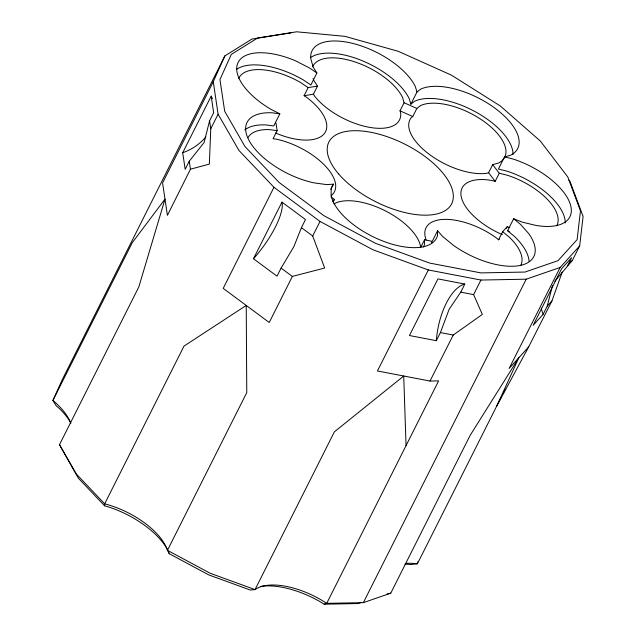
<?xml version="1.0" encoding="UTF-8"?>
<svg xmlns="http://www.w3.org/2000/svg" width="636" height="636" viewBox="0 0 636 636"><rect width="100%" height="100%" fill="white"/><g stroke="black" fill="none" stroke-linecap="round" stroke-linejoin="round"><path stroke-width="0.95" d="M420.428 247.245L420.444 245.862A50.769 23.834 26.7 0 0 383.572 209.975A50.769 23.834 26.7 0 0 333.995 203.878M431.51 241.187L424.49 239.844L424.443 244.526A50.769 23.834 26.7 0 1 423.441 247.007M529.088 261.396A58.456 27.443 26.7 0 0 514.325 236.298L507.584 230.749L513.634 218.72L520.383 224.262L528.691 233.531A58.464 27.443 26.7 0 1 518.563 265.737A58.464 27.443 26.7 0 1 453.587 245.456L442.696 236.528L437.584 230.725L437.536 235.535A58.456 27.443 26.7 0 1 384.033 241.497A58.456 27.443 26.7 0 1 331.125 195.642L331.189 187.962L333.479 184.154L326.666 184.607L313.834 182.834A58.456 27.443 26.7 0 1 249.98 142.13A58.456 27.443 26.7 0 1 271.866 112.771L279.84 113.82L273.734 125.96L265.769 124.902A58.456 27.443 26.7 0 0 244.765 129.919M167.658 549.965A62.805 29.487 26.7 0 0 109.201 507.162L104.606 505.811L104.67 503.839L184.011 346.095L246.227 305.431L246.768 392.595L167.435 550.347L169.271 553.725L208.942 574.976L250.298 590.041L255.044 589.604A57.669 27.078 26.7 0 1 326.721 603.349L363.347 602.65L390.774 593.165L470.115 435.422L518.873 357.71L496.74 406.054L528.635 346.938L551.953 300.9L562.224 272.073M209.586 120.8L204.1 142.536L189.242 161.25L185.171 169.335L182.699 152.743L211.184 96.123L213.648 112.715L209.586 120.8L210.77 128.742L209.347 164.112L190.458 169.192L167.411 215.342L162.578 182.898L213.259 81.702L224.874 55.904L251.904 39.074L290.962 32.865M417.621 561.89L417.399 563.798L410.832 564.53L406.722 564.204A62.805 29.487 26.7 0 0 404.894 564.18M554.815 281.192L572.336 260.466L579.666 245.909L583.101 216.439L570.11 181.681L568.91 180.107M567.566 265.737L571.637 257.652L561.652 268.662L533.175 325.29L543.152 314.279L547.222 306.186L552.509 285.302M436.336 340.681L440.406 332.588L449.135 309.335L460.75 292.139L464.821 284.054L437.942 278.902L409.457 335.53L436.336 340.681A49.568 22.642 -79.1 0 1 464.821 284.054M301.432 227.64L293.864 246.641L281.088 268.09L277.018 276.175L253.486 258.741L281.963 202.113L305.503 219.547L301.432 227.64L312.697 235.988L324.67 268.034L292.361 276.421L269.243 322.484L223.22 288.378L273.949 187.294L238.937 150.454L218.092 114.186L213.259 81.702M224.874 55.904L62.296 379.589L52.899 400.457L56.024 405.53L59.394 408.558A62.805 29.487 26.7 0 1 70.779 422.892M210.77 128.742L218.092 114.186M104.606 505.811L78.411 478.248L59.482 444.699L138.823 286.955L164.994 199.124L132.24 242.714L52.899 400.457A57.669 27.078 26.7 0 1 70.795 423.393M276.008 123.09L277.129 130.65L273.059 138.743L276.485 139.197A50.769 23.834 26.7 0 1 324.622 165.249A50.769 23.834 26.7 0 1 331.348 195.53M275.563 133.004A50.769 23.834 26.7 0 0 323.78 134.252A50.769 23.834 26.7 0 0 307.379 97.896L304.095 95.702L308.166 87.609L317.491 86.13L313.874 80.534A50.769 23.834 26.7 0 1 313.039 78.602M310.463 57.669A58.456 27.443 26.7 0 1 362.552 60.849A58.456 27.443 26.7 0 1 409.29 98.834L410.856 104.169L416.962 92.029L415.395 86.695A58.456 27.443 26.7 0 0 354.665 43.908A58.456 27.443 26.7 0 0 310.734 58.496L313.198 67.225L316.919 72.965L310.869 84.993L303.221 79.874A58.456 27.443 26.7 0 0 236.6 69.356M304.095 95.702L313.421 94.215L317.491 86.13M330.879 189.321L333.479 184.154M312.697 235.988L320.019 221.423L273.949 187.294M333.129 201.874L334.353 199.442L331.038 196.993M313.421 94.215L315.019 96.688A50.769 23.834 26.7 0 0 368.459 127.152A50.769 23.834 26.7 0 0 400.696 113.113L400.028 110.823L404.091 102.73L402.572 97.539A50.769 23.834 26.7 0 0 355.89 62.241A50.769 23.834 26.7 0 0 312.666 66.661M412.772 116.539L416.842 108.446L420.547 105.6A50.769 23.834 26.7 0 1 485.141 122.303A50.769 23.834 26.7 0 1 498.219 163.142L492.669 164.629L488.599 172.722L486.158 173.382A50.769 23.834 26.7 0 1 429.554 154.532A50.769 23.834 26.7 0 1 411.134 117.795L412.772 116.539L400.028 110.823M420.833 247.126L424.49 239.844M431.486 242.849L437.584 230.725M416.962 92.029L420.77 89.104A58.456 27.443 26.7 0 1 495.15 108.335A58.456 27.443 26.7 0 1 510.199 155.375L504.507 156.901L498.401 169.033L506.868 171.132A58.456 27.443 26.7 0 1 565.221 222.894M502.384 234.493L499.411 233.317A50.769 23.834 26.7 0 1 461.068 195.777A50.769 23.834 26.7 0 1 491.541 180.425L495.182 181.324L499.244 173.238L492.669 164.629M426.104 239.836A50.769 23.834 26.7 0 1 443.952 219.388A50.769 23.834 26.7 0 1 495.683 237.427L498.584 239.804L502.655 231.711L507.202 226.694L509.73 227.696M506.383 228.316L507.202 226.694M501.192 397.19L417.399 563.798A57.669 27.078 26.7 0 0 405.53 563.448M503.426 392.754L505.207 389.208M579.666 245.909L560.133 267.462L526.218 279.188L480.935 280.047L428.322 269.958L377.434 370.971L430 381.044L438.609 380.885L326.721 603.349L324.153 604.2L319.9 601.584A62.805 29.487 26.7 0 0 260.903 586.4M430 381.044L453.245 335.029L482.327 314.43L473.605 294.603L480.935 280.047M363.347 602.65L526.218 279.188M560.133 267.462L509.11 368.475L528.635 346.938M333.01 201.668L334.353 199.442M547.222 306.186L551.953 300.9M498.584 239.804L499.451 238.85M570.134 262.437L572.336 260.466M410.856 104.169L414.664 101.235A58.456 27.443 26.7 0 1 474.981 111.554A58.456 27.443 26.7 0 1 513.045 154.429M360.747 602.618L358.028 603.556L324.153 604.2M387.093 593.976L390.774 593.165M277.129 130.65L269.37 129.625A50.769 23.834 26.7 0 0 248.024 137.614M440.406 332.588L453.245 335.029M460.75 292.139L473.605 294.603M504.507 156.901L512.974 159A58.456 27.443 26.7 0 1 570.047 203.496A58.456 27.443 26.7 0 1 536.037 225.438L522.299 222.147L513.634 218.72M499.244 173.238L507.488 175.282A50.769 23.834 26.7 0 1 556.723 225.82M428.322 269.958L373.046 249.821L320.019 221.423M507.584 230.749L509.317 231.44M404.091 102.73L416.842 108.446M279.84 113.82L271.397 109.583A58.456 27.443 26.7 0 1 238.118 62.431A58.456 27.443 26.7 0 1 295.684 60.889L309.271 67.845L316.919 72.965M308.166 87.609L300.733 82.624A50.769 23.834 26.7 0 0 238.699 78.419M281.088 268.09L292.361 276.421M502.655 231.711L509.221 237.109A50.769 23.834 26.7 0 1 520.622 265.649M488.599 172.722L495.182 181.324M59.482 444.699L76.352 474.043L104.67 503.839A57.669 27.078 26.7 0 1 167.435 550.347L210.325 573.314L255.044 589.604L334.377 431.86L403.717 376.011L406.054 445.598M168.373 551.523L169.271 553.725M189.242 161.25L190.458 169.192M281.963 202.113A49.568 15.161 -53.5 0 1 253.486 258.741M205.857 136.875A49.568 41.555 -8.5 0 1 182.699 152.743M211.184 96.123A49.568 41.555 -8.5 0 1 212.376 98.691M543.152 314.279A49.568 43.399 42.2 0 1 541.228 308.134M580.469 210.89L577.13 239.613L558.082 260.625L525.026 272.057L480.888 272.892L429.602 263.065L375.725 243.429L324.034 215.755L279.125 182.476L244.995 146.566L224.675 111.213L219.961 79.556L231.281 54.41L257.628 38.001L296.662 31.8L344.911 36.347L398.088 51.246L451.473 75.167L500.317 105.989L540.282 140.969L567.813 177.007L580.469 210.89M338.606 173.922A68.712 32.261 26.7 0 0 447.442 209.013A68.712 32.261 26.7 0 0 384.756 135.881A68.712 32.261 26.7 0 0 338.606 173.922"/></g></svg>
